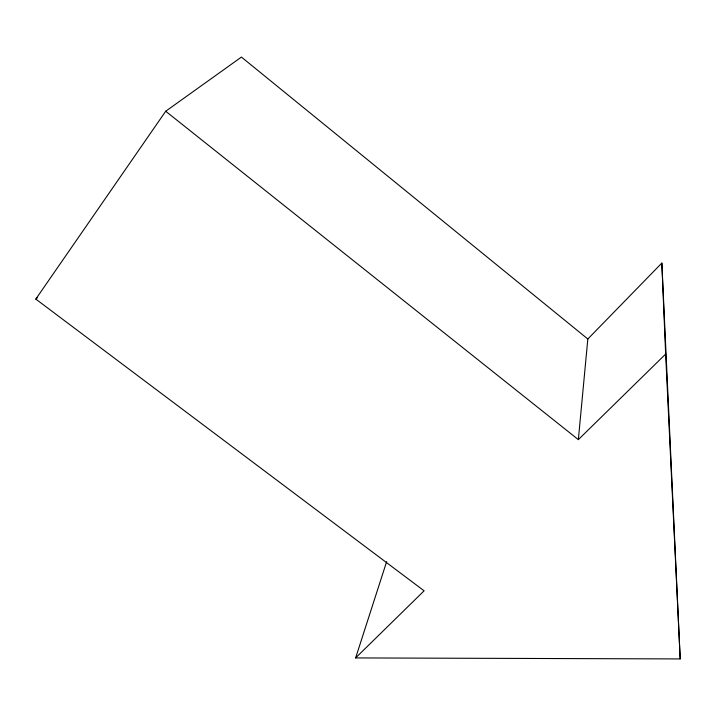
<?xml version="1.0" encoding="UTF-8"?>
<svg xmlns="http://www.w3.org/2000/svg" width="716" height="716" viewBox="0 0 716 716"><rect width="100%" height="100%" fill="white"/><g stroke="black" fill="none" stroke-linecap="round" stroke-linejoin="round"><path stroke-width="1.07" d="M355.628 657.923L424.105 590.816L35.8 299.091L165.7 111.248L578.349 439.633L587.827 338.999L661.844 263.058L680.2 658.926L355.628 657.923L386.631 561.693M578.349 439.633L665.647 354.071L661.844 263.058M35.8 299.091L37.474 297.632M165.7 111.248L241.426 57.074L587.827 338.999M665.647 354.071L680.2 658.926"/></g></svg>
